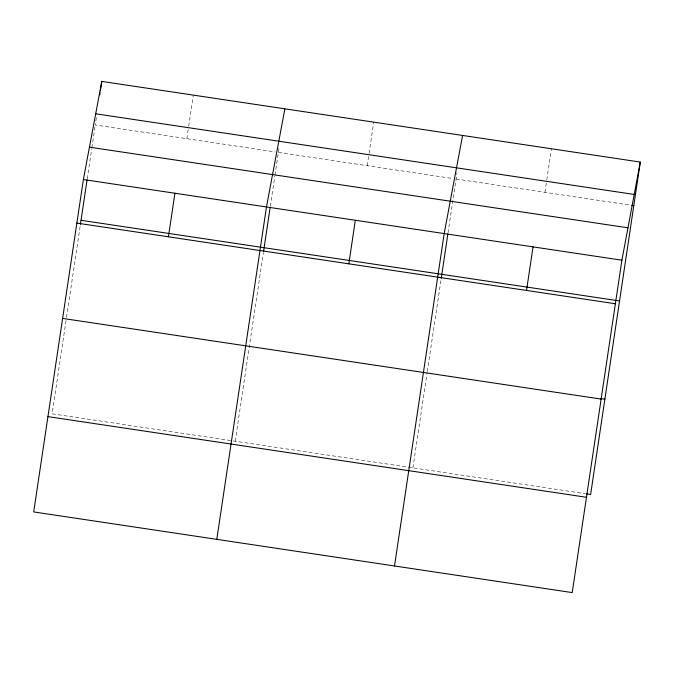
<?xml version="1.0" encoding="UTF-8"?>
<svg xmlns="http://www.w3.org/2000/svg" width="674" height="674" viewBox="0 0 674 674"><rect width="100%" height="100%" fill="white"/><g stroke="black" fill="none" stroke-linecap="round" stroke-linejoin="round"><path stroke-width="0.51" stroke-dasharray="3.37 2.53" d="M66.044 320.563L52.109 413.811L585.453 493.697M66.507 317.454L80.257 225.453M87.224 178.846L91.715 148.794M91.866 147.758L95.118 126.004M96.357 117.706L95.27 124.968L275.245 151.928M186.824 138.684L188.526 127.268M188.678 126.232L193.328 95.118M235.201 441.234L263.349 252.876M270.316 206.269L274.807 176.226M274.967 175.189L279.297 146.174M367.22 165.703L368.931 154.295M369.082 153.259L373.733 122.137M412.909 467.849L427.156 372.537M427.308 371.5L441.217 278.463M448.025 232.884L457.006 172.788M544.937 192.326L546.639 180.91M546.791 179.874L551.442 148.76M278.37 152.391L452.979 178.551M456.079 179.014L630.687 205.166"/><path stroke-width="1.01" d="M83.374 179.528L33.7 511.928L572.218 592.598L621.891 260.189L640.3 162.072L101.782 81.402L83.374 179.528L621.891 260.189M80.408 224.417L87.064 179.882M99.769 94.891L100.081 92.818M100.392 90.737L101.782 81.402M168.416 236.801L174.928 193.244M216.792 539.36L266.474 206.952L284.883 108.834M263.509 251.849L270.164 207.306M348.82 263.829L355.324 220.263M394.509 565.975L444.183 233.575L462.591 135.449M441.217 278.463L447.873 233.92M526.529 290.443L533.041 246.886M640.3 162.072L590.626 494.472L586.49 493.848M95.708 113.788L634.226 194.449M631.723 205.326L633.787 205.629M89.448 147.151L627.966 227.812M81.032 220.288L619.541 300.949M76.87 223.094L615.379 303.755M600.736 398.536L604.864 399.151M62.623 318.406L601.141 399.075M47.947 416.616L586.464 497.277"/></g></svg>
